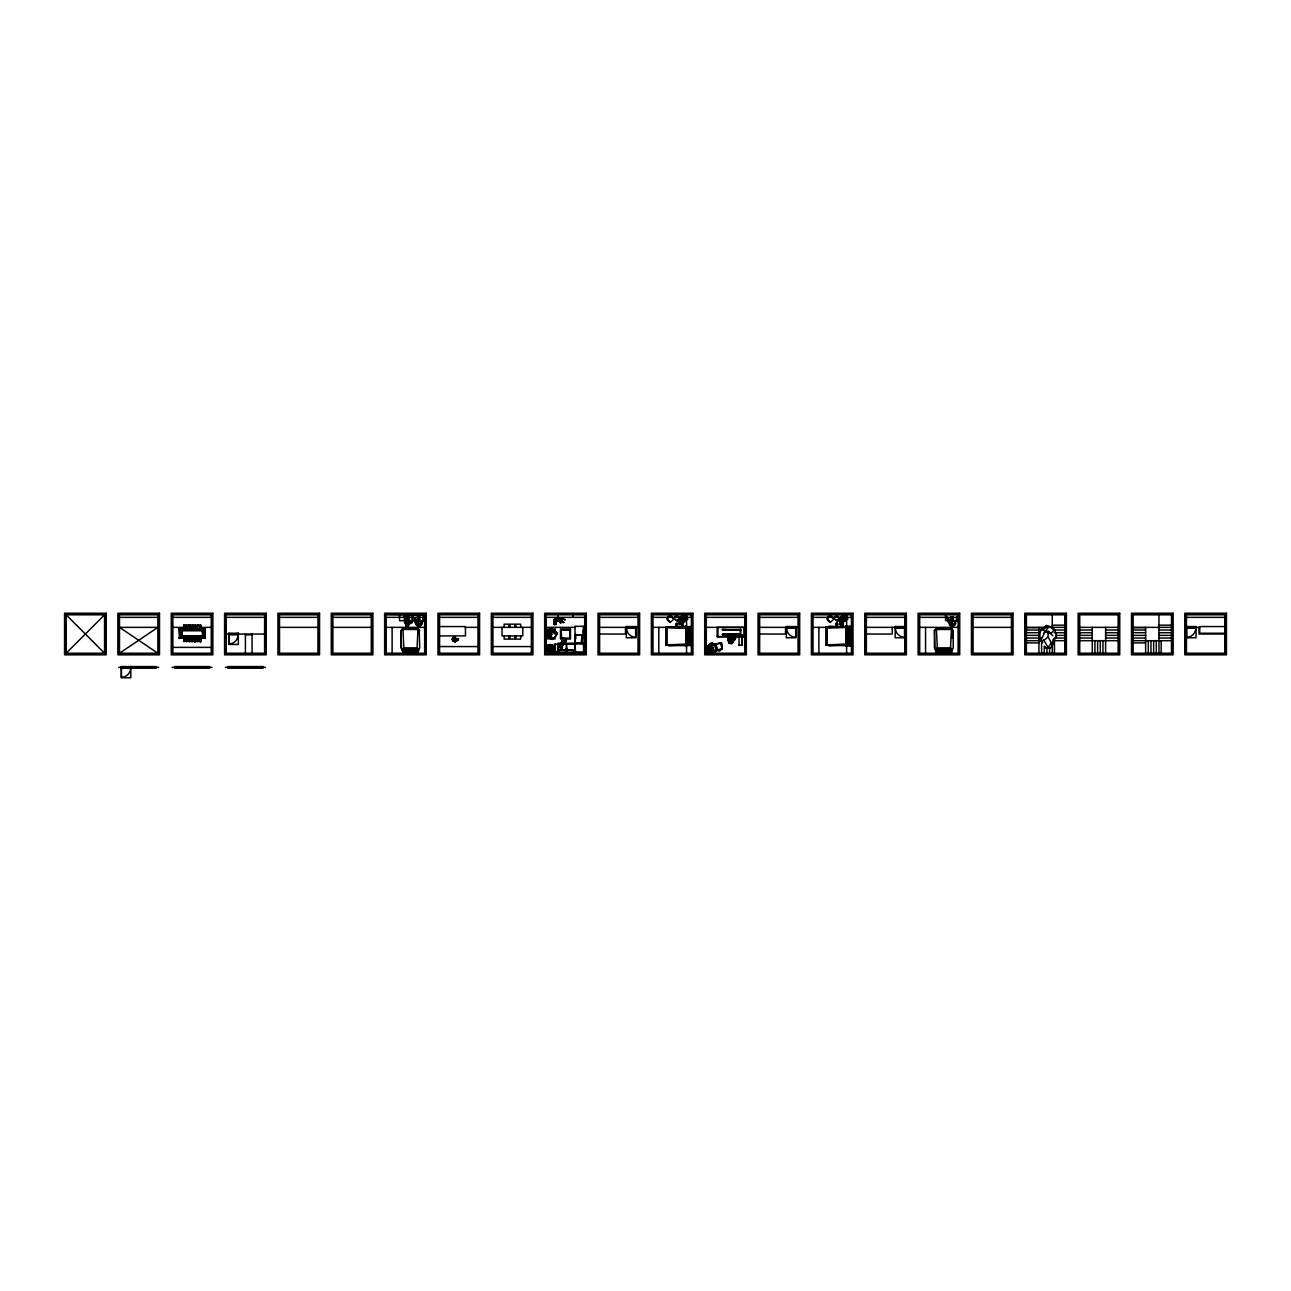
<?xml version="1.0" encoding="UTF-8"?>
<svg xmlns="http://www.w3.org/2000/svg" width="1291" height="1291" viewBox="0 0 1291 1291"><rect width="100%" height="100%" fill="white"/><g stroke="black" fill="none" stroke-linecap="round" stroke-linejoin="round"><path stroke-width="1.5" d="M184.5 636.705C182.66 641.449 190.245 641.449 188.405 636.705M190.374 636.705C188.518 641.449 196.119 641.449 194.263 636.705M194.989 636.398L194.796 641.627L194.263 640.191C195.635 630.218 193.811 652.165 194.828 636.398M195.716 625.005L195.538 628.588L195.877 625.005M196.232 636.705C194.392 641.449 201.977 641.449 200.137 636.705M200.863 636.398L200.67 641.627L200.137 640.191C201.509 630.218 199.685 652.165 200.686 636.398M417.848 653.246L417.09 648.211L403.825 648.211L402.776 651.665L400.936 647.662L400.936 630.637L402.921 628.104L417.994 628.104L419.22 630.621L418.946 634.414M578.11 643.515L575.076 643.451L575.076 634.978L584.323 635.204L584.242 643.563L579.643 643.547M573.559 651.955L583.532 651.955L583.532 643.451L575.028 643.402L581.708 643.354L581.886 634.962L581.289 643.305L582.37 643.354L582.37 635.059M951.322 653.246L951.322 651.777M740.631 630.186L740.405 629.346L740.405 634.769M550.983 630.686L549.998 628.975M553.484 638.755L551.709 639.19L548.078 635.075L546.351 634.994L547.239 631.477L550.902 628.604L551.499 629.443C553.177 630.992 552.629 633.946 556.566 634.188M741.922 634.962L741.922 645.258L742.115 634.962M665.785 627.152L665.785 644.967L669.416 645.936L691.347 644.838L685.892 645.903L685.892 626.216L691.347 627.281L685.892 628.055C674.854 629.12 649.308 626.087 680.405 626.829M689.781 626.216L691.347 627.281M728.108 639.303L728.689 642.353C726.655 631.089 730.69 653.085 733.385 639.013L728.818 638.335L728.753 642.498L732.885 642.498L733.385 638.997L728.818 638.432L728.753 642.498M845.944 645.903L845.944 626.216L849.817 626.216L851.398 627.281L829.484 628.055L825.837 627.152L825.837 644.967L845.944 644.064L845.944 645.903L849.817 645.903L851.398 644.838L829.451 645.936L825.837 644.967M849.817 626.216L851.398 627.281M740.405 630.347L722.298 629.508L740.405 630.137M404.519 620.664L404.567 619.712M708.146 646.484L714.504 644.064L716.166 650.793C706.209 654.924 715.424 647.065 715.036 652.181C710.502 656.151 708.049 644.758 711.083 644.871C704.87 643.128 711.438 655.618 708.953 651.051A40.941 40.053 76.1 0 1 708.017 647.194L707.387 645.774L708.856 646.743A29.338 22.544 76.1 0 1 709.921 651.051C710.792 652.504 707.968 653.311 708.824 651.503A46.702 27.773 76.1 0 1 707.678 646.856L707.113 645.968L706.79 647.033A51.688 50.204 76.1 0 0 707.952 651.745C729.705 656.28 702.837 629.766 712.471 651.923M561.327 645.145L560.1 645.661L560.004 647.469L561.698 645.839M184.177 628.959L185.549 626.167L188.066 626.474L188.728 628.959L189.922 629.056L190.697 626.474L192.327 626.103L193.94 626.474L194.586 628.959L202.719 629.056M188.696 636.624L188.696 639.093L186.453 640.53L184.21 639.093L184.21 636.624M194.554 636.624L194.57 639.093L192.327 640.53L190.067 639.093L190.084 636.624M561.214 637.851L569.718 638.27L569.718 629.734L561.182 629.734L561.601 638.238M569.718 629.734L561.214 629.734M575.028 643.402L575.028 626.313L583.564 626.313L583.564 634.849L575.028 634.849M583.532 626.361L583.532 635.834M583.532 643.451L557.97 643.467L557.857 652.649L566.507 652.665M560.084 646.759C559.132 648.243 563.086 646.646 560.1 645.661M189.132 636.398L188.647 640.191L186.453 641.74L184.242 640.255L183.774 636.398L183.984 641.74L183.951 636.398M546.981 649.034L546.722 646.21L548.191 644.903L550.402 645.871L551.79 644.596L553.855 647.872L553.694 650.68L550.337 652.746L547.094 650.906L546.722 646.21L551.79 644.596L552.451 647.307L553.855 647.872L551.192 650.729L548.336 651.874L546.981 649.034L545.641 649.647L546.674 647.792M558.18 652.713L558.115 649.809L566.442 650.277L558.067 650.115L558.148 643.563M561.569 641.756L561.085 644.241L562.763 642.934L562.118 640.546L561.617 643.079L562.118 640.546L562.15 642.111L566.426 640.352L564.135 641.901L565.377 640.239L564.425 641.078L564.619 642.256L566.426 640.352L564.748 640.933L562.65 645.629L559.778 645.726L562.198 642.273L558.696 645.516L559.019 647.081L561.875 648.55L561.779 646.856C554.807 641.934 562.957 652.068 561.779 646.856M557.97 651.955L557.97 643.451L574.963 643.483L575.044 652.665L566.717 652.713L566.652 649.809L574.979 650.277L566.588 650.115L566.507 643.467L566.491 651.842M733.336 639.739L732.82 642.192C732.755 638.254 734.934 638.416 732.885 642.498M406.003 625.425L405.148 622.972M561.746 620.681L560.568 622.956C557.276 618.55 564.054 623.295 561.052 619.422L560.552 618.147M566.442 651.858L566.555 648.034M195.942 636.624L195.78 640.788L200.589 640.788M557.438 620.729L554.033 623.714L553.887 619.825L555.146 618.502L561.407 618.518L560.197 618.615M562.456 648.308L562.101 644.871L561.875 648.55M709.84 645.903C709.953 644.612 715.795 655.279 709.405 651.632M406.213 615.533L406.875 616.953L407.924 615.936M404.519 620.438L404.39 619.825A4.874 4.874 0 0 0 404.406 618.857L404.373 618.728A2.55 2.55 0 0 1 404.357 618.099M184.5 628.927C183.241 625.377 189.664 625.377 188.405 628.927M190.374 628.927C189.115 625.377 195.522 625.377 194.263 628.927M196.232 628.927C194.973 625.377 201.396 625.377 200.137 628.927M409.634 617.372L409.634 617.421A3.05 3.05 0 0 1 409.441 618.389L409.392 618.47M715.408 651.197C719.636 649.631 709.905 649.793 711.567 652.843M1045.468 646.888L1045.113 648.179L1050.6 647.872L1054.021 642.837L1051.374 642.837L1048.018 636.834L1048.292 631.299L1044.855 631.896L1043.418 633.962M183.822 638.044L184.5 639.916C183.903 644.758 183.532 634.059 184.968 641.046L187.937 641.046L188.954 636.398M406.536 622.488L406.552 622.375A2.76 2.76 0 0 0 404.68 622.633L404.858 622.827M556.954 621.149L553.758 620.455L554.791 618.647M676.452 625.231L676.597 624.763A1.694 1.694 0 0 1 675.806 625.183L675.629 624.15A2.146 2.146 0 0 1 676.048 623.456M418.252 621.939L418.316 620.858M687.361 617.776L687.393 618.163A2.082 2.082 0 0 1 687.683 619.551M731.739 635.817L731.674 636.737A2.647 2.647 0 0 0 731.707 637.754M847.396 617.776L847.219 618.228A3.534 3.534 0 0 1 846.234 619.277L844.459 618.922L844.895 616.727M951.79 620.955L951.725 621.875A2.647 2.647 0 0 0 951.757 622.778L952.225 623.375A2.905 2.905 0 0 1 952.629 624.376L952.209 624.521M454.351 637.98L453.48 637.48L453.189 641.143L455.11 639.933L453.189 641.143M952.145 619.599L952.048 619.164A2.13 2.13 0 0 1 951.87 618.486L951.903 618.486M406.213 614.968L408.908 614.371A2.082 2.082 0 0 1 410.183 614.968M681.842 624.844L681.842 624.602A7.439 7.439 0 0 0 681.567 622.972L681.374 622.52M841.893 624.844L841.861 624.457A7.439 7.439 0 0 0 841.603 622.972L841.409 622.52M547.981 635.091L546.997 635.753L546.819 634.446L549.175 629.459L552.032 629.024L549.046 632.445M554.468 633.074L557.196 633.381L552.726 630.234M566.216 652.73L566.297 649.744M574.753 652.73L574.834 649.744M952.145 638.206L952.693 630.621L951.467 628.104L936.395 628.104L934.49 630.621L934.942 647.662L936.395 653.246M418.671 622.052L418.671 622.004A1.63 1.63 0 0 1 418.736 621.391M679.373 624.844L679.405 624.57A2.517 2.517 0 0 1 679.599 623.779L679.631 623.747M732.094 637.028L732.094 636.979A1.63 1.63 0 0 1 732.142 636.35M839.408 624.844L839.44 624.505A2.534 2.534 0 0 1 839.666 623.747M952.145 622.052L952.145 622.004A1.63 1.63 0 0 1 952.193 621.391M713.342 644.693L712.858 643.37L709.485 644.403C710.163 648.679 717.409 642.628 710.357 645.371M409.667 615.985L409.537 615.226M558.6 620.664L557.034 620.229L559.326 620.584C559.681 618.728 561.052 623.392 563.86 622.488L561.698 620.568L562.327 618.696L561.02 618.373L565.28 619.825L562.327 618.696M683.213 621.245L683.488 621.213M843.055 621.278L844.136 621.1M685.15 616.194L684.698 616.033A2.146 2.146 0 0 0 681.519 616.162C675.613 618.034 683.681 626.135 685.569 620.229A2.146 2.146 0 0 0 685.65 617.195L684.537 615.985M844.572 616.081A2.146 2.146 0 0 0 841.554 616.162L839.392 619.018L843.249 622.343L843.184 624.715L843.184 622.359L845.605 620.229A2.146 2.146 0 0 0 845.702 617.195L845.185 616.194M452.673 638.674L453.561 640.659L455.739 641.433L455.19 637.221L453.996 636.818L451.931 639.384L454.835 641.998L457.547 639.965L453.996 636.818L451.931 639.384M456.804 639.981L458.531 638.771L457.272 640.401L453.722 637.238L455.19 637.221M557.615 621.052L560.94 620.858L563.86 622.488L561.585 621.536L562.473 619.325M709.437 651.777L710.244 652.278L708.533 645.435M561.843 647.872L563.037 642.353L564.425 641.078L564.619 642.256M715.65 644.548C728.899 635.85 718.797 663.009 715.65 644.548L721.072 643.208M708.872 647.695L707.065 647.888L709.066 647.404M709.663 650.164L707.791 650.874L709.808 650.374M841.603 618.341L841.619 618.211A2.179 2.179 0 0 0 842.603 620.261M715.488 650.987C717.36 650.051 715.795 643.967 713.826 644.209M729.512 642.289L728.124 639.432M184.968 641.046L184.161 638.577M187.937 625.586L188.873 628.588L188.405 626.716C189.019 621.52 189.438 633.494 187.937 625.586L184.968 625.586L183.822 628.588L183.984 624.892L183.806 628.588L183.984 625.005L184.032 628.588L184.855 625.36L186.453 624.892L188.05 625.36L189.035 628.491L187.97 625.925L186.453 625.715M190.826 641.046L189.745 638.141L190.713 641.272L192.327 641.74L193.924 641.272L194.957 638.044L193.811 641.046L191.649 641.433L189.648 636.398L189.842 641.74L189.809 636.398M193.811 625.586L194.747 628.588L194.263 626.716C194.941 621.697 195.167 632.816 193.811 625.586L190.826 625.586L189.68 628.588L190.89 626.054L193.021 625.602M200.379 639.916L197.507 641.433L195.603 638.141L195.716 641.74L195.893 638.577M200.476 628.055L199.669 625.586L197.507 625.199L195.764 628.588L197.475 624.941L199.782 625.36L200.831 628.588L200.67 624.892L200.767 628.491L199.718 625.925L198.185 625.554L196.668 625.925L195.603 628.491M1052.278 645.177L1052.94 640.029L1056.603 635.914L1054.602 629.508L1049.115 626.522L1041.111 629.12C1038.577 637.076 1038.948 646.178 1048.018 636.834M836.536 622.649L836.729 623.182M184.855 641.272L183.871 638.141M190.713 641.272L189.745 638.141M194.602 628.055C194.07 619.841 195.57 632.719 194.263 626.442L193.037 624.941L190.713 625.36C188.97 634.72 189.761 620.551 190.374 626.442L189.89 628.588L190.003 624.892L190.035 628.055M200.137 640.191L200.831 638.044L199.782 641.272L197.475 641.692L195.603 638.141M404.422 615.613L406.407 614.355L405.245 614.758M561.94 648.421L562.376 645.355M456.256 640.933L454.545 641.24L453.431 639.884L456.256 640.933L458.531 638.771M454.69 637.786L452.318 639.626C454.142 642.079 458.547 642.063 456.207 638.771L457.272 640.401L454.69 637.786L452.996 639.674L454.674 639.561L453.06 639.255L453.609 640.53L454.19 639.836M404.858 619.502L405.39 619.309A2.033 2.033 0 0 0 405.39 618.631L405.358 618.567M417.09 648.211L417.994 628.104M937.508 648.098L937.508 650.325L950.418 650.325L951.467 628.104M196.587 641.272L195.506 636.398L195.716 641.627L195.683 636.398M405.374 619.373L405.39 619.341A2.179 2.179 0 0 0 407.649 619.486M189.035 638.141C188.002 646.872 189.761 634.091 187.97 640.707L184.92 640.707L187.873 640.578L188.744 638.577M184.161 628.055L185.743 625.602M189.099 628.588L188.922 624.892L188.744 628.055M190.035 638.577L189.842 641.74L189.68 638.044M685.892 645.903L685.892 626.216M418.671 619.664L418.574 619.164A2.13 2.13 0 0 1 418.413 618.486L418.429 618.486M559.584 618.76L560.601 619.519L559.632 620.793L561.456 621.326L560.568 622.956L558.648 619.519M200.137 626.716C201.025 621.052 200.573 633.106 200.379 626.442M554.033 623.714L554.63 624.812L554.614 621.875M417.429 623.166L417.413 623.085A2.921 2.921 0 0 1 417.38 622.068L417.574 621.407A16.008 16.008 0 0 1 417.929 620.261M730.835 638.125L730.819 638.061A2.921 2.921 0 0 1 730.787 637.028L730.98 636.382A16.008 16.008 0 0 1 731.174 635.753M950.886 623.166L950.87 623.085A2.921 2.921 0 0 1 950.854 622.068L951.047 621.407A16.008 16.008 0 0 1 951.402 620.261M184.016 628.588L184.5 626.442L187.147 625.602M188.647 639.916L189.083 638.044L188.922 641.627L188.405 640.191M551.677 638.625L547.303 635.14M423.141 618.357L423.319 617.292A2.824 2.824 0 0 0 423.222 616.646L423.238 616.646M423.045 618.712L422.98 619.002A1.727 1.727 0 0 0 422.98 619.615L422.851 620.196M407.294 625.425L407.343 626.458M559.891 645.322L562.65 645.629L561.988 646.759M555.566 621.391L554.372 623.924L556.211 624.489L553.758 622.101L553.855 620.616M189.745 628.491L191.617 625.602M194.893 638.141L193.844 640.707L190.794 640.707L193.747 640.578L194.602 638.577M200.767 638.141L199.718 640.707L196.668 640.707L199.605 640.578L200.476 638.577M676.758 622.02L678.275 620.358M836.81 622.02L838.311 620.358M195.893 628.055L196.765 626.054L199.605 626.054M559.745 646.404L561.617 646.662M421.415 623.456L421.366 622.778A12.7 12.7 0 0 0 419.607 620.568L418.268 620.422A8.763 8.763 0 0 0 416.089 622.52L416.17 623.876A12.7 12.7 0 0 0 418.268 625.683L419.123 625.748M954.888 623.456L954.807 622.73A12.7 12.7 0 0 0 953.081 620.568L951.725 620.422A8.763 8.763 0 0 0 949.563 622.52L949.643 623.876A12.7 12.7 0 0 0 951.725 625.683L952.58 625.748M682.358 616.34L682.6 617.598M842.394 616.34L842.652 617.598M708.081 646.323L711.163 644.984L710.066 645.145M714.698 650.664L715.036 652.181M717.586 650.486L715.94 643.789M720.475 642.676L722.121 649.373M561.617 643.079L565.442 641.385M732.965 642.353L733.288 639.981M551.37 652.391L553.694 650.68M408.489 618.437L408.392 620.939M557.196 633.381L555.324 636.77M561.036 645.678L560.084 646.565L561.036 645M561.746 647.743L561.165 646.081M456.998 639.11L454.835 641.998L456.546 640.433M402.921 628.104L403.825 648.211M709.243 647.017L712.099 647.856L709.324 646.839M936.395 628.104L937.298 648.211L936.249 651.665L934.41 647.662L934.49 630.621M836.439 623.182L836.181 623.44A2.146 2.146 0 0 0 835.68 624.15L835.826 625.102A1.694 1.694 0 0 0 836.584 624.812M561.182 621.681L559.326 620.584M710.179 645.032L715.246 644.467L713.665 644.144M1040.643 641.159L1044.855 631.896L1049.115 626.522L1047.921 627.523L1046.243 625.506L1039.077 632.025L1039.61 639.029M682.987 625.457L683.149 624.473L682.132 625.893M842.975 625.554L842.361 625.893M710.05 645.839L708.356 645.694M708.017 646.113L707.21 646M560.94 620.858L561.391 619.938M734.773 638.545L734.74 637.689A12.7 12.7 0 0 0 733.03 635.527M558.6 646.016L561.472 642.482L558.632 646.613L558.696 645.516L562.795 644.838L560.472 647.937M676.549 625.441L677.597 623.553M836.6 625.441L837.649 623.553M424.303 615.291L386.235 614.823L386.235 653.23L424.642 653.23L424.642 614.823M421.883 622.472A4.567 4.567 0 0 0 420.898 621.036L421.173 620.777M955.34 622.472A4.567 4.567 0 0 0 954.372 621.036L953.952 620.503M548.707 634.414L551.225 631.154L549.708 633.01M562.214 647.614L560.149 645.113L562.214 644.354L564.748 640.933M408.489 616.743L409.037 615.985A3.534 3.534 0 0 0 408.811 614.661L406.843 614.048M958.067 615.71L957.728 616.307A2.259 2.259 0 0 0 957.373 617.631L957.486 618.018A5.067 5.067 0 0 1 956.889 621.407M712.116 648.227C716.457 650.599 709.049 645.968 712.116 648.227C710.47 651.406 715.069 644.193 711.986 648.26M406.988 625.49L406.875 626.893M562.666 640.465L563.215 643.693L562.198 642.273M676.726 625.506L677.355 624.424M836.762 625.506L837.213 624.747M196.571 626.474L195.909 628.959L195.78 625.845L200.589 625.845L200.589 629.056L199.798 626.474L196.684 626.587M194.747 638.044L195.78 637.576L196.571 640.158L199.088 640.465L200.428 639.093L200.428 636.624M454.125 640.626L454.674 639.303L454.706 640.126M687.215 618.163L687.119 618.292A3.534 3.534 0 0 1 686.199 619.277L684.182 618.131M1043.564 629.718L1046.243 625.506L1053.391 627.62M547.239 631.477L547.933 630.395M556.792 634.591L553.145 639.061L551.241 639.093L548.11 635.898M411.974 623.101L412.071 622.278M679.776 620.906L679.679 621.036A2.76 2.76 0 0 0 678.243 619.777M839.876 620.826L839.747 621.003A2.76 2.76 0 0 0 838.295 619.777L839.037 619.083M549.111 635.64L552.58 632.057M732.594 642.692L730.819 640.691L729.092 642.95L730.561 640.497L732.546 642.95L731.093 640.497L729.06 642.692L730.98 640.191L732.449 642.789M1051.374 642.837L1048.098 647.549L1043.58 639.674M423.141 621.584L423.254 621.439A2.001 2.001 0 0 0 422.335 620.761L422.302 620.842M956.599 621.552L956.647 621.536A2.001 2.001 0 0 0 955.808 620.761L956.002 620.519M1039.481 639.949L1041.304 637.415M559.019 645.823L559.019 647.469L558.745 645.597L562.36 647.727L560.004 647.469M454.545 641.24L455.352 641.288L452.947 638.964L455.61 638.722L454.626 637.641M679.921 623.989L679.744 624.424A3.276 3.276 0 0 1 681.083 624.812M839.957 623.989L839.779 624.424A3.276 3.276 0 0 1 841.135 624.812M179.433 638.141L179.433 628.572L205.043 628.572L205.043 638.141L179.046 637.786C180.159 642.628 180.143 624.053 179.046 628.959L179.836 637.109M205.043 628.572L204.043 629.637M683.036 622.375L685.15 619.68M843.071 622.375L845.185 619.68A1.759 1.759 0 0 0 845.024 617.437L844.346 616.759A1.759 1.759 0 0 0 842.022 616.63L839.392 618.712M560.149 645.113L561.763 643.128L559.326 645.516L560.94 644.467M681.858 621.729L682.842 620.584M841.893 621.729L844.007 620.277M681.874 617.921L681.906 617.873A2.033 2.033 0 0 1 681.341 618.357L680.89 618.05M841.926 617.889L841.958 617.873A2.033 2.033 0 0 1 841.393 618.357L840.99 618.082M711.89 651.568L710.276 652.294M563.07 643.515L564.506 641.869M546.819 634.446L547.239 635.479M548.191 644.903L548.675 648.13L550.337 646.258L552.451 647.307L550.337 646.258M710.211 646.033L709.485 644.403L712.858 643.37M1054.602 629.508L1050.809 633.687L1048.292 631.299L1052.956 635.769M712.261 648.55L710.26 650.729L712.374 648.485M683.165 617.13L683.133 617.163A2.34 2.34 0 0 0 683.778 615.855L684.214 615.888M836.019 623.989L837.391 623.343M678.049 620.003L678.985 619.083M680.309 621.358L679.873 622.036A3.34 3.34 0 0 0 680.438 622.665L680.873 622.891M840.312 621.391L839.908 622.036A3.34 3.34 0 0 0 840.489 622.665L840.925 622.891M678.259 619.793L678.695 619.357A11.764 11.764 0 0 1 679.179 618.905M66.148 653.23L104.555 614.823L104.555 653.23L66.148 653.23L66.148 614.823L104.555 614.823M416.848 623.973L416.815 624.005A2.824 2.824 0 0 0 417.283 623.424M950.241 624.053L950.321 623.973A2.824 2.824 0 0 0 950.757 623.424M416.493 624.311L416.557 624.263A9.892 9.892 0 0 0 418.123 626.022M419.995 620.955L420.043 620.906A9.876 9.876 0 0 1 421.673 622.601M733.401 635.93L733.449 635.882A9.876 9.876 0 0 1 735.095 637.56M950.015 624.263L949.966 624.311A9.892 9.892 0 0 0 951.596 626.022M953.452 620.955L953.516 620.906A9.876 9.876 0 0 1 955.146 622.601M1053.956 639.771L1056.409 637.431M681.099 617.276L681.196 617.195A2.55 2.55 0 0 1 681.68 616.791M409.247 623.166L409.295 623.117A2.921 2.921 0 0 1 409.715 622.778M413.685 617.953L413.459 617.889A3.018 3.018 0 0 0 413.427 618.389L413.604 618.954M947.158 617.953L946.932 617.889A3.018 3.018 0 0 0 946.9 618.389L947.078 618.954M560.068 620.358L560.601 619.519M681.616 619.115L681.551 618.97A3.453 3.453 0 0 0 681.261 618.389L681.277 618.373M681.454 619.26L680.583 620.019A4.115 4.115 0 0 0 679.841 620.777M841.49 619.26L840.635 620.019A4.115 4.115 0 0 0 839.876 620.777M841.651 619.115L841.603 618.97A3.453 3.453 0 0 0 841.296 618.389L841.312 618.373M950.257 620.793L950.628 621.729M740.631 629.346L740.631 634.769L722.298 634.607L740.405 633.768M685.569 618.341L684.101 618.115L684.843 616.727M845.605 618.341L844.12 618.018M204.64 629.637L205.43 628.959C204.381 624.037 204.349 642.628 205.43 637.786L204.043 637.109L205.043 638.141M840.812 622.972L840.667 622.956A3.098 3.098 0 0 1 839.892 622.278L839.892 622.214M561.327 646.226L560.488 647.598M419.656 625.199L419.591 625.247A1.969 1.969 0 0 1 418.978 625.409L418.93 625.425M408.214 617.146L406.939 616.904M559.632 620.793L561.988 621.052M679.356 618.712L681.987 616.63A1.759 1.759 0 0 1 684.311 616.759L684.972 617.437A1.759 1.759 0 0 1 685.101 619.745M563.134 642.676L560.94 644.37L562.214 644.354M845.621 620.487L845.444 620.6A3.05 3.05 0 0 1 844.54 621.019L844.459 621.019M685.569 620.487L685.392 620.6A3.05 3.05 0 0 1 684.504 621.019L684.488 621.003M680.018 618.26L680.325 617.856A4.874 4.874 0 0 0 681.099 617.292M840.054 618.26L840.36 617.856A4.874 4.874 0 0 0 841.151 617.292A2.55 2.55 0 0 1 841.732 616.791M119.498 653.23L157.905 653.23L157.905 614.823L119.498 614.823L119.498 653.23L157.905 627.361M410.07 621.229L410.102 621.213A2.34 2.34 0 0 1 408.666 621.6L409.215 621.939A7.439 7.439 0 0 1 410.554 622.601L410.877 622.811M408.521 621.358L408.666 621.261A3.228 3.228 0 0 1 409.683 620.842L409.892 620.826M685.295 616.388L687.345 617.55L686.344 616.307M845.347 616.388L847.396 617.598L846.444 616.34M554.372 620.858L554.372 623.924M683.697 615.339L685.908 616.162L684.666 615.42M452.318 639.626L453.157 639.126M455.933 640.998L457.111 640.304M709.953 652.326L708.807 652.471M844.492 615.355L846.041 616.21L843.701 615.355M681.309 618.357L681.341 618.341A2.179 2.179 0 0 0 682.568 620.261M418.332 620.39L419.962 620.213L419.769 616.646L417.251 616.775L417.445 620.277M574.802 643.563L574.979 650.277M548.675 648.13L551.58 646.694M712.438 651.745L711.89 651.955M416.073 624.699L416.396 624.586A1.775 1.775 0 0 0 416.59 625.183A4.551 4.551 0 0 0 417.994 626.216M452.996 639.674L453.867 639.239L453.899 640.207M728.931 643.128C737.774 642.127 726.3 641.901 729.496 643.176M406.584 625.893L405.907 625.764M949.337 624.699L949.773 624.521A1.775 1.775 0 0 0 950.063 625.183A4.551 4.551 0 0 0 951.467 626.216M706.887 646.549L707.871 646.113M951.87 620.342L953.42 620.213L953.242 616.646L950.725 616.775L950.918 620.277M408.553 624.118L408.731 624.037A2.598 2.598 0 0 0 409.215 624.618L409.392 624.796M556.711 632.59L552.5 631.089M551.822 651.116L552.209 650.325L548.723 649.486M454.432 640.062L453.302 640.336L453.48 637.48M557.502 618.938L554.307 619.922M456.062 640.901L458.208 640.126L457.208 639.594M716.134 650.519L711.325 651.568L715.02 651.051M407.085 624.376L407.165 624.344A2.308 2.308 0 0 1 407.649 624.231L407.73 624.231M717.183 636.673L744.665 636.673L717.183 636.673L717.183 627.394L744.665 627.394M552.209 650.325L547.094 650.906M709.792 645.355L712.922 644.225M683.956 620.277L683.068 620.535M408.408 622.585L408.295 622.601A3.34 3.34 0 0 1 407.44 622.714L407.262 622.649M825.837 627.152L829.451 626.167L840.441 626.829M556.954 621.407L558.212 621.084M555.743 618.663L557.373 618.244M728.818 638.432C742.196 637.544 720.491 639.755 730.819 637.915M715.262 644.451L710.163 644.951M716.989 649.954L722.411 648.615M454.271 638.287L455.368 638.722L454.9 637.189L457.079 639.594L455.658 639.787M709.969 652.245L711.131 651.293M712.099 651.89L711.47 651.197L714.843 650.777M553.904 648.566L550.789 648.13L551.564 649.583M547.029 647.211L548.417 646.985M714.617 644.322L710.163 645.903M559.245 647.275L560.778 646.388M549.272 634.962L551.935 634.607M732.836 638.335L729.205 638.416L729.125 642.256L729.576 638.706L732.078 638.706L732.53 642.256M454.835 639.142L454.965 640.223L453.141 639.4M691.347 644.838L689.781 645.903M851.398 644.838L849.817 645.903M952.387 625.425L952.451 625.425A1.969 1.969 0 0 0 953.032 625.328M708.259 652.133L709.34 652.068M582.37 643.354L584.323 643.225M575.076 634.978L579.675 635.027M733.353 639.4L732.449 639.416L733.53 639.303M561.052 619.422L561.924 619.422M689.878 644.838L689.878 627.281M545.641 649.647L548.578 650.374L547.529 648.243M385.428 614.29L424.917 614.29L424.917 620.697L399.565 620.697L399.565 614.29M118.691 617.356L158.712 617.356M172.042 617.356L212.047 617.356M225.392 617.356L265.397 617.356M278.743 617.356L318.748 617.356M332.094 617.356L372.098 617.356M385.428 617.356L425.449 617.356M438.779 617.356L478.783 617.356M492.129 617.356L532.134 617.356M545.48 617.356L585.485 617.356M598.814 617.356L638.835 617.356M652.165 617.356L692.186 617.356M705.515 617.356L745.52 617.356M758.866 617.356L798.871 617.356M812.217 617.356L852.221 617.356M865.551 617.356L905.572 617.356M918.902 617.356L958.906 617.356M972.252 617.356L1012.257 617.356M1185.638 617.356L1225.643 617.356M1052.278 625.167L1064.801 625.167M1158.963 625.167L1171.502 625.167M184.048 625.845L188.857 625.845L188.857 629.056M439.585 626.555L465.454 626.555L465.454 635.898L439.585 635.898M904.765 626.555L895.163 626.555L895.163 637.77L904.765 637.77M1186.445 626.555L1196.047 626.555L1196.047 637.77L1186.445 637.77M1224.852 626.555L1199.775 626.555L1199.775 633.236L1224.852 633.236M118.691 627.361L158.712 627.361M172.042 627.361L196.054 627.361M200.057 627.361L212.047 627.361M278.743 627.361L318.748 627.361M332.094 627.361L372.098 627.361M385.428 627.361L425.449 627.361M464.792 627.361L478.783 627.361M492.129 627.361L532.134 627.361M545.48 627.361L575.479 627.361M598.814 627.361L638.835 627.361M652.165 627.361L670.174 627.361M688.184 627.361L692.186 627.361M705.515 627.361L745.52 627.361M758.866 627.361L798.871 627.361M812.217 627.361L830.21 627.361M848.219 627.361L852.221 627.361M865.551 627.361L905.572 627.361M918.902 627.361L958.906 627.361M972.252 627.361L1012.257 627.361M1025.603 627.361L1045.597 627.361M1049.438 627.361L1064.801 627.361M1078.953 627.361L1118.958 627.361M1132.288 627.361L1171.502 627.361M1185.638 627.361L1199.646 627.361M1026.393 627.684L1038.932 627.684M1133.095 627.684L1145.633 627.684M626.296 628.168L635.898 628.168M685.924 628.184L691.379 628.168M786.332 628.168L795.934 628.168M845.976 628.184L851.415 628.168M895.163 628.168L904.765 628.168M1186.445 628.168L1196.047 628.168M179.046 628.959L205.43 628.959M181.918 629.056L184.048 629.056M687.893 628.927L690.33 628.927M847.945 628.927L850.382 628.927L850.091 643.547M417.864 629.475L403.05 629.475L400.936 630.637L401.469 647.662L402.921 651.665M722.298 629.718L740.405 629.524M951.322 629.475L936.524 629.475L934.41 630.637M1026.393 630.024L1038.932 630.024M1054.069 630.024L1064.801 630.024M1079.744 630.024L1092.283 630.024M1105.612 630.024L1118.151 630.024M1133.095 630.024L1145.633 630.024M1158.963 630.024L1171.502 630.024M1026.393 632.703L1038.932 632.703M1054.069 632.703L1064.801 632.703M1079.744 632.703L1092.283 632.703M1105.612 632.703L1118.151 632.703M1133.095 632.703L1145.633 632.703M1158.963 632.703L1171.502 632.703M225.392 634.026L265.397 634.026M598.814 634.026L625.49 634.026L625.49 627.361M740.405 633.978L723.008 633.768M758.866 634.026L785.541 634.026L785.541 627.361M865.551 634.026L892.226 634.026L892.226 627.361M1225.643 634.026L1198.984 634.026L1198.984 627.361M740.405 634.397L722.298 634.607M228.733 634.833L238.335 634.833M245.403 634.833L252.068 634.833M1026.393 635.366L1038.932 635.366M1055.86 635.366L1064.801 635.366M1079.744 635.366L1092.283 635.366M1105.612 635.366L1118.151 635.366M1133.095 635.366L1145.633 635.366M1158.963 635.366L1171.502 635.366M179.046 637.786L205.43 637.786M181.918 637.576L184.048 637.576M188.873 638.044L189.922 637.576L189.922 640.788L194.715 640.788L194.715 637.576M200.605 638.044L202.719 637.576M1026.393 638.028L1038.932 638.028M1055.86 638.028L1064.801 638.028M1079.744 638.028L1092.283 638.028M1105.612 638.028L1118.151 638.028M1133.095 638.028L1145.633 638.028M1158.963 638.028L1171.502 638.028M729.576 639.416L732.078 639.416M195.99 640.191L196.7 641.046M1026.393 640.691L1041.595 640.691M1054.069 640.691L1064.801 640.691M1079.744 640.691L1118.151 640.691M1133.095 640.691L1171.502 640.691M184.048 640.788L188.857 640.788L188.857 637.576M729.576 641.03L732.078 641.03M1026.393 642.886L1038.932 642.886M1133.095 642.886L1145.633 642.886M687.893 643.547L690.33 643.547M847.945 643.547L850.382 643.547M685.924 643.854L688.7 643.854L688.7 628.184M845.976 643.854L848.752 643.854L848.752 628.184M575.608 644.177L554.275 644.177L554.275 652.713L576.69 652.713M670.416 645.226L691.379 645.226M738.742 645.129L742.309 645.129L742.309 635.995M830.452 645.226L851.415 645.226M438.779 646.565L478.783 646.565M492.129 646.565L532.134 646.565M172.849 647.372L211.256 647.372M937.298 648.211L950.563 648.211L951.693 651.665L953.21 647.662L953.21 630.637L951.532 628.265M404.035 649.502L416.961 649.502M937.508 649.502L950.418 649.502M404.035 650.148L416.961 650.148M937.508 650.148L950.418 650.148M558.067 650.777L566.346 650.777M566.604 650.777L574.882 650.777M404.341 651.18L416.202 651.18M937.815 651.18L949.676 651.18M404.341 651.697L417.864 651.777M559.035 651.648L555.34 651.648L555.34 644.177M937.815 651.697L949.676 651.697M417.848 652.213L403.05 651.777M951.322 652.213L936.524 651.777M438.779 653.23L478.783 653.23M492.129 653.23L532.134 653.23M118.691 667.366L158.712 667.366M172.042 667.366L212.047 667.366M225.392 667.366L265.397 667.366M121.225 668.173L156.179 668.173L156.179 666.576L121.225 666.576L121.225 677.775L130.827 677.775L130.827 666.576M195.554 638.044L196.232 640.191M830.323 622.391L833.905 619.018L831.275 616.63A1.759 1.759 0 0 0 828.951 616.759L828.273 617.437A1.759 1.759 0 0 0 828.144 619.745L830.323 622.391L827.692 620.229A2.146 2.146 0 0 1 827.596 617.195L828.709 616.081A2.146 2.146 0 0 1 831.743 616.162L833.873 618.583M419.22 630.621L419.736 647.662L418.219 651.665L417.864 648.405L403.05 648.405L403.066 653.246M558.793 646.646L560.278 645.903M579.627 634.865L584.323 635.204M558.002 617.84L559.536 617.905M407.633 622.827L407.601 622.827A3.098 3.098 0 0 0 408.585 622.682L408.747 622.52M192.327 625.715L193.844 625.925M548.013 634.688L546.351 634.22M670.207 622.391L673.837 619.099L671.707 616.162A2.146 2.146 0 0 0 668.673 616.081L667.56 617.195A2.146 2.146 0 0 0 667.641 620.229L670.207 622.391L668.109 619.745A1.759 1.759 0 0 1 668.238 617.437L668.916 616.759A1.759 1.759 0 0 1 671.223 616.63L673.87 618.728M730.835 638.254L732.449 638.416L732.53 642.16M560.568 621.052L561.456 620.342M951.386 625.312L950.499 625.07L951.967 625.441M417.848 624.634A2.743 2.743 0 0 0 418.268 625.312L418.51 625.441M949.563 619.987L949.773 620.019A3.131 3.131 0 0 1 950.354 620.148L950.45 620.18M414.814 618.292L414.927 618.405A5.713 5.713 0 0 1 415.75 619.454L416.299 620.019A3.131 3.131 0 0 1 416.88 620.148L416.977 620.18M735.047 635.914L735.596 635.817A2.001 2.001 0 0 1 736.596 636.447M840.619 623.747L840.699 623.763A2.921 2.921 0 0 1 841.216 623.892M680.583 623.747L680.647 623.763A2.921 2.921 0 0 1 681.164 623.892M552.742 639.432L551.241 639.093M406.116 622.762L406.181 622.778A3.244 3.244 0 0 0 406.923 622.859M418.671 624.505L419.172 624.376A2.905 2.905 0 0 0 418.784 623.343L418.332 622.778A2.647 2.647 0 0 1 418.268 621.939M406.165 619.551L406.116 619.535A3.453 3.453 0 0 0 405.374 619.406M844.249 615.888L843.878 615.775A2.34 2.34 0 0 1 843.33 617.163M550.724 644.709L549.756 644.435L553.5 646.759M561.44 621.552L560.02 620.906L560.568 622.956M560.31 621.003L560.407 621.358M840.731 625.425L842.039 625.877L841.248 625.586M1047.824 632.8L1041.111 629.12M548.255 645.226L550.402 645.871M406.875 627.668L407.44 627.797A1.694 1.694 0 0 0 407.666 627.039L407.601 625.57M842.7 623.263L842.652 623.246A2.34 2.34 0 0 1 841.522 622.343L841.78 622.133A3.228 3.228 0 0 1 842.733 622.698L842.862 622.859M947.368 618.55L948.369 619.648M413.895 618.55L414.895 619.648M681.583 622.084L681.745 622.133A3.228 3.228 0 0 1 682.697 622.698L682.826 622.859M409.005 622.181L410.748 622.94M562.408 643.015L562.65 641.901M453.625 638.012L455.368 638.722M665.785 644.967L685.892 644.064L685.892 645.71L667.173 644.838L667.173 627.281L685.892 626.409L686.102 627.281M456.304 639.432L457.547 639.965M551.854 637.883L553.113 638.416L550.031 635.382M548.336 651.874L550.337 652.746M454.965 640.223L454.109 638.819L454.948 639.19M556.486 632.203L551.499 629.443M709.13 646.92L711.938 648.26M406.439 619.051L406.342 619.002A3.115 3.115 0 0 1 405.777 618.647M733.982 635.801L734.321 636.011A4.567 4.567 0 0 1 735.289 637.447M406.6 618.905L406.326 618.744A4.422 4.422 0 0 1 405.729 618.341L405.519 618.147M844.346 619.825L844.266 619.777A2.614 2.614 0 0 1 842.458 617.727L842.361 617.986A4.422 4.422 0 0 0 842.394 618.76L842.442 619.115M684.295 619.825L684.23 619.777A2.614 2.614 0 0 1 682.423 617.727L682.326 617.986A4.422 4.422 0 0 0 682.342 618.76L682.39 619.115M409.053 619.825L411.99 622.149L408.989 619.777M550.902 628.604L551.903 629.459M553.613 621.181L555.856 622.682M119.498 627.361L157.905 653.23M678.308 622.746L678.388 622.795A2.308 2.308 0 0 1 678.776 623.117L678.808 623.182M680.615 622.956L680.664 622.988A3.098 3.098 0 0 1 679.857 622.278L679.857 622.214M407.972 627.378L407.359 625.586M180.466 629.637L179.433 628.572M555.146 622.456L556.211 624.489M713.261 644.871L712.68 643.58M948.336 618.324L948.482 618.47A5.713 5.713 0 0 1 949.224 619.454L949.53 619.938M575.044 643.015L575.463 651.939M66.148 614.823L104.555 653.23M951.822 625.393L951.757 625.409A2.743 2.743 0 0 1 951.306 624.634M1040.659 640.304L1042.757 642.886M949.627 624.295L949.547 624.15A13.507 13.507 0 0 0 948.917 623.166A30.242 30.242 0 0 1 948.32 622.262L947.691 621.278M416.154 624.295L416.105 624.199A13.507 13.507 0 0 0 415.444 623.166L415.347 623.004A30.242 30.242 0 0 1 414.847 622.262L414.217 621.278M418.058 628.265L419.736 630.637M728.753 637.98L728.866 638.125A30.242 30.242 0 0 1 728.253 637.238L727.624 636.253M406.681 627.523L406.617 627.41A2.146 2.146 0 0 1 406.294 626.603L406.294 626.232M729.06 635.785L730.512 638.028M950.563 623.069L949.789 621.842M416.928 621.407L417.041 621.568A13.894 13.894 0 0 1 416.606 620.874L416.509 620.697A21.043 21.043 0 0 0 416.251 620.277L416.154 620.1M417.074 623.02L415.073 619.938M949.595 621.568L948.546 619.938M949.369 619.696L949.724 620.277A21.043 21.043 0 0 1 949.982 620.697L950.079 620.874A13.894 13.894 0 0 0 950.402 621.407M193.924 625.36L194.893 628.491M199.669 625.586L200.621 628.588M946.497 616.662A3.228 3.228 0 0 0 946.723 617.146L946.916 617.55M413.039 616.662A3.228 3.228 0 0 0 413.249 617.146L413.443 617.55M407.714 614.677L407.908 615.565M409.069 623.94L409.408 624.247A3.276 3.276 0 0 1 410.393 623.392M839.037 620.955L839.085 621.068A3.244 3.244 0 0 0 839.457 621.713M678.985 620.955L679.034 621.068A3.244 3.244 0 0 0 679.421 621.713M847.364 618.018L847.445 618.163A2.082 2.082 0 0 1 847.719 619.551M707.662 645.79L708.42 647.566M555.195 624.602L555.146 623.505M951.257 619.277L951.273 619.325A2.421 2.421 0 0 1 951.499 620.035M417.784 619.277L417.816 619.325A2.421 2.421 0 0 1 418.026 620.035M841.264 622.956L841.7 624.763M681.358 623.44L681.648 624.715M729.35 638.416L729.512 637.48A8.763 8.763 0 0 1 730.996 635.914M956.679 616.582L956.696 616.646A2.824 2.824 0 0 1 956.792 617.292L956.437 619.099A1.727 1.727 0 0 0 956.453 619.615M406.552 622.294L406.455 621.972A4.115 4.115 0 0 1 406.278 620.987L406.213 619.97M709.679 646.291L710.857 651.084M707.274 648.582L707.678 650.164M561.714 617.986L561.972 619.002M846.138 627.281L845.944 626.409L827.224 627.281L827.224 644.838L845.944 645.71L845.944 626.216M842.216 619.018L842.216 618.97A3.115 3.115 0 0 1 842.135 618.26M682.181 619.018L682.164 618.97A3.115 3.115 0 0 1 682.084 618.26M406.536 626.103L406.665 626.99M423.981 617.792L424.013 618.018A5.067 5.067 0 0 1 423.416 621.407M404.583 621.859L404.599 621.955A11.764 11.764 0 0 1 404.535 621.374M561.085 646.807L561.23 648.098M709.146 650.535L709.308 652.439M566.394 648.066L566.442 650.277M575.157 635.14L575.173 643.273M1195.773 626.555L1195.773 628.168A9.069 9.069 0 0 1 1186.703 637.238L1186.703 626.555M1161.158 640.691L1161.158 653.23M1158.963 614.823L1158.963 653.23M1156.3 640.691L1156.3 653.23M1153.638 640.691L1153.638 653.23M1150.959 640.691L1150.959 653.23M1148.296 640.691L1148.296 653.23M1145.633 627.361L1145.633 653.23M1105.612 627.361L1105.612 653.23M1102.95 640.691L1102.95 653.23M1100.287 640.691L1100.287 653.23M1097.624 640.691L1097.624 653.23M1094.946 640.691L1094.946 653.23M1092.283 627.361L1092.283 653.23M1054.457 640.691L1054.457 653.23M1052.278 614.823L1052.278 629.056M1052.278 644.274L1052.278 653.23M1049.599 647.856L1049.599 653.23M1046.936 647.856L1046.936 653.23M1044.274 646.065L1044.274 653.23M1041.595 642.482L1041.595 653.23M1038.932 627.361L1038.932 653.23M951.467 653.246L951.322 648.405L936.524 648.405L936.524 653.246M949.676 650.486L949.676 652.1L949.676 649.76L937.815 649.76L937.815 652.1M925.566 627.361L925.566 653.23M904.507 626.555L904.507 637.238A9.069 9.069 0 0 1 895.438 628.168L895.438 626.555M849.575 628.927L849.688 643.547M847.445 628.184L847.445 643.854M846.622 614.823L846.622 626.264M846.622 645.226L846.622 653.23M818.881 627.361L818.881 653.23M795.676 626.555L795.676 637.238A9.069 9.069 0 0 1 786.606 628.168L786.606 626.555M743.906 627.652L743.906 636.415M739.13 645.08L738.936 634.962M717.941 627.652L717.941 636.415M690.04 628.927L690.04 643.547M689.523 628.927L689.523 643.547M687.409 628.184L687.409 643.854M686.57 614.823L686.57 626.264M686.57 645.226L686.57 653.23M658.83 627.361L658.83 653.23M635.624 626.555L635.624 637.238A9.069 9.069 0 0 1 626.555 628.168L626.555 626.555M584.339 629.233L584.339 638.835M583.258 630.298L583.258 635.898M575.802 634.026L575.802 638.835M572.946 614.032L572.946 617.356M558.019 614.032L558.019 617.356M531.343 653.23L531.343 614.823L492.92 614.823L492.92 653.23M522.807 627.361L522.807 635.898L502.005 635.898L502.005 627.361M520.676 627.361L520.676 624.166L515.867 624.166L515.867 627.361M520.676 635.898L520.676 639.093L515.867 639.093L515.867 635.898M514.802 627.361L514.802 624.166L509.993 624.166L509.993 627.361M514.802 635.898L514.802 639.093L509.993 639.093L509.993 635.898M508.928 627.361L508.928 624.166L504.135 624.166L504.135 627.361M508.928 635.898L508.928 639.093L504.135 639.093L504.135 635.898M477.993 653.23L477.993 614.823L439.585 614.823L439.585 653.23M417.977 649.163L417.994 653.246M416.961 648.098L416.961 650.325L404.035 650.325L404.035 648.098M416.202 650.486L416.202 652.1L416.202 649.76L404.341 649.76L404.341 652.1M412.103 614.29L412.103 620.697M392.109 627.361L392.109 653.23M252.068 634.026L252.068 654.037M245.403 634.026L245.403 654.037M238.06 633.236L238.06 634.833A9.069 9.069 0 0 1 228.991 643.902L228.991 633.236M194.715 629.056L194.715 625.845L189.922 625.845L189.922 629.056M130.569 666.576L130.569 668.173A9.069 9.069 0 0 1 121.499 677.242L121.499 666.576M413.265 617.13A2.566 2.566 0 0 1 412.942 616.356M419.753 623.86A1.824 1.824 0 0 1 418.413 622.052M423.9 617.631A2.259 2.259 0 0 1 424.206 616.323M421.592 623.133A5.051 5.051 0 0 1 418.671 625.957M422.27 623.392A5.777 5.777 0 0 1 418.897 626.651M422.012 623.311A5.519 5.519 0 0 1 418.833 626.377M408.311 626.764A2.501 2.501 0 0 1 408.343 625.877M404.874 615.855A2.34 2.34 0 0 1 405.632 617.05M408.166 617.873A2.614 2.614 0 0 1 405.552 618.066M677.146 625.167A2.501 2.501 0 0 1 677.872 624.666M682.487 623.311A2.34 2.34 0 0 1 681.487 622.343M735.015 638.109A5.051 5.051 0 0 1 732.465 640.756M735.692 638.367A5.777 5.777 0 0 1 732.304 641.611M735.434 638.287A5.519 5.519 0 0 1 732.239 641.353M730.335 636.366A13.894 13.894 0 0 1 730.028 635.85M733.159 638.835A1.824 1.824 0 0 1 731.819 637.012M737.096 635.834A5.067 5.067 0 0 1 736.838 636.366M709.049 651.035A38.423 20.914 76.1 0 1 708.097 647.162M837.181 625.167A2.501 2.501 0 0 1 837.924 624.666M838.86 619.244A11.764 11.764 0 0 1 839.215 618.905M946.739 617.13A2.566 2.566 0 0 1 946.416 616.356M953.226 623.86A1.824 1.824 0 0 1 951.887 622.052M955.066 623.133A5.051 5.051 0 0 1 952.145 625.957M955.743 623.392A5.777 5.777 0 0 1 952.371 626.651M955.485 623.311A5.519 5.519 0 0 1 952.306 626.377M202.477 630.992L203.042 635.705L202.477 630.992M683.149 624.231L683.213 622.31L683.149 624.231M403.986 616.969L404.39 615.823L403.986 616.969M682.261 615.904L682.293 615.872M842.313 615.904L843.201 615.646L842.329 615.872M551.903 634.317L549.24 634.72L551.903 634.462M850.366 644.838L849.914 627.281L850.366 644.838M106.169 613.225L64.55 613.225L64.55 654.844L106.169 654.844L106.169 613.225M159.503 613.225L117.901 613.225L117.901 654.844L159.503 654.844L159.503 613.225M212.854 613.225L171.251 613.225L171.251 654.844L212.854 654.844L212.854 613.225M266.204 613.225L224.586 613.225L224.586 654.844L266.204 654.844L266.204 613.225M319.555 613.225L277.936 613.225L277.936 654.844L319.555 654.844L319.555 613.225M372.889 613.225L331.287 613.225L331.287 654.844L372.889 654.844L372.889 613.225M426.24 613.225L384.637 613.225L384.637 654.844L426.24 654.844L426.24 613.225M479.59 613.225L437.972 613.225L437.972 654.844L479.59 654.844L479.59 613.225M532.941 613.225L491.322 613.225L491.322 654.844L532.941 654.844L532.941 613.225M586.292 613.225L544.673 613.225L544.673 654.844L586.292 654.844L586.292 613.225M639.626 613.225L598.023 613.225L598.023 654.844L639.626 654.844L639.626 613.225M692.977 613.225L651.374 613.225L651.374 654.844L692.977 654.844L692.977 613.225M746.327 613.225L704.708 613.225L704.708 654.844L746.327 654.844L746.327 613.225M799.678 613.225L758.059 613.225L758.059 654.844L799.678 654.844L799.678 613.225M853.028 613.225L811.41 613.225L811.41 654.844L853.028 654.844L853.028 613.225M906.363 613.225L864.76 613.225L864.76 654.844L906.363 654.844L906.363 613.225M959.713 613.225L918.111 613.225L918.111 654.844L959.713 654.844L959.713 613.225M1013.064 613.225L971.445 613.225L971.445 654.844L1013.064 654.844L1013.064 613.225M1066.414 613.225L1024.796 613.225L1024.796 654.844L1066.414 654.844L1066.414 613.225M1119.749 613.225L1078.146 613.225L1078.146 654.844L1119.749 654.844L1119.749 613.225M1173.099 613.225L1131.497 613.225L1131.497 654.844L1173.099 654.844L1173.099 613.225M1226.45 613.225L1184.831 613.225L1184.831 654.844L1226.45 654.844L1226.45 613.225M105.362 614.032L65.357 614.032L65.357 654.037L105.362 654.037L105.362 614.032M158.712 614.032L118.691 614.032L118.691 654.037L158.712 654.037L158.712 614.032M212.047 614.032L172.042 614.032L172.042 654.037L212.047 654.037L212.047 614.032M265.397 614.032L225.392 614.032L225.392 654.037L265.397 654.037L265.397 614.032M318.748 614.032L278.743 614.032L278.743 654.037L318.748 654.037L318.748 614.032M372.098 614.032L332.094 614.032L332.094 654.037L372.098 654.037L372.098 614.032M425.449 614.032L385.428 614.032L385.428 654.037L425.449 654.037L425.449 614.032M478.783 614.032L438.779 614.032L438.779 654.037L478.783 654.037L478.783 614.032M532.134 614.032L492.129 614.032L492.129 654.037L532.134 654.037L532.134 614.032M585.485 614.032L545.48 614.032L545.48 654.037L585.485 654.037L585.485 614.032M638.835 614.032L598.814 614.032L598.814 654.037L638.835 654.037L638.835 614.032M692.186 614.032L652.165 614.032L652.165 654.037L692.186 654.037L692.186 614.032M745.52 614.032L705.515 614.032L705.515 654.037L745.52 654.037L745.52 614.032M798.871 614.032L758.866 614.032L758.866 654.037L798.871 654.037L798.871 614.032M852.221 614.032L812.217 614.032L812.217 654.037L852.221 654.037L852.221 614.032M905.572 614.032L865.551 614.032L865.551 654.037L905.572 654.037L905.572 614.032M958.906 614.032L918.902 614.032L918.902 654.037L958.906 654.037L958.906 614.032M1012.257 614.032L972.252 614.032L972.252 654.037L1012.257 654.037L1012.257 614.032M1065.608 614.032L1025.603 614.032L1025.603 654.037L1065.608 654.037L1065.608 614.032M1118.958 614.032L1078.953 614.032L1078.953 654.037L1118.958 654.037L1118.958 614.032M1172.309 614.032L1132.288 614.032L1132.288 654.037L1172.309 654.037L1172.309 614.032M1225.643 614.032L1185.638 614.032L1185.638 654.037L1225.643 654.037L1225.643 614.032M958.374 614.29L945.577 614.29L945.577 620.697L958.374 620.697L958.374 614.29M211.256 614.823L172.849 614.823L172.849 653.23L211.256 653.23L211.256 614.823M264.607 614.823L226.199 614.823L226.199 653.23L264.607 653.23L264.607 614.823M317.941 614.823L279.534 614.823L279.534 653.23L317.941 653.23L317.941 614.823M371.292 614.823L332.884 614.823L332.884 653.23L371.292 653.23L371.292 614.823M584.678 614.823L546.271 614.823L546.271 653.23L584.678 653.23L584.678 614.823M638.028 614.823L599.621 614.823L599.621 653.23L638.028 653.23L638.028 614.823M691.379 614.823L652.972 614.823L652.972 653.23L691.379 653.23L691.379 614.823M744.729 614.823L706.322 614.823L706.322 653.23L744.729 653.23L744.729 614.823M798.08 614.823L759.657 614.823L759.657 653.23L798.08 653.23L798.08 614.823M851.415 614.823L813.007 614.823L813.007 653.23L851.415 653.23L851.415 614.823M904.765 614.823L866.358 614.823L866.358 653.23L904.765 653.23L904.765 614.823M958.116 614.823L919.708 614.823L919.708 653.23L958.116 653.23L958.116 614.823M1011.466 614.823L973.059 614.823L973.059 653.23L1011.466 653.23L1011.466 614.823M1064.801 614.823L1026.393 614.823L1026.393 653.23L1064.801 653.23L1064.801 614.823M1118.151 614.823L1079.744 614.823L1079.744 653.23L1118.151 653.23L1118.151 614.823M1171.502 614.823L1133.095 614.823L1133.095 653.23L1171.502 653.23L1171.502 614.823M1224.852 614.823L1186.445 614.823L1186.445 653.23L1224.852 653.23L1224.852 614.823M635.898 626.555L626.296 626.555L626.296 637.77L635.898 637.77L635.898 626.555M795.934 626.555L786.332 626.555L786.332 637.77L795.934 637.77L795.934 626.555M570.477 629.024L560.472 629.024L560.472 639.029L570.477 639.029L570.477 629.024M555.162 629.233L546.626 629.233L546.626 638.835L555.162 638.835L555.162 637.77L547.691 637.77L547.691 630.298L555.162 630.298L555.162 629.233M202.429 630.411L182.096 630.411L182.096 636.318L202.429 636.318L202.429 630.411M202.735 630.621L181.741 630.621L181.741 636.108L202.735 636.108L202.735 630.621M182.047 630.992L181.45 635.705L182.047 630.992M238.335 633.236L228.733 633.236L228.733 644.435L238.335 644.435L238.335 633.236M209.513 666.576L174.575 666.576L174.575 668.173L209.513 668.173L209.513 666.576M262.864 666.576L227.926 666.576L227.926 668.173L262.864 668.173L262.864 666.576M455.142 641.224L453.125 639.803L455.142 641.224M680.89 625.49L680.89 625.49M675.532 619.841A2.13 2.13 0 0 0 678.743 617.986A2.13 2.13 0 0 0 675.532 616.146A2.13 2.13 0 0 0 675.532 619.841M835.584 619.841A2.13 2.13 0 0 0 838.779 617.986A2.13 2.13 0 0 0 835.584 616.146A2.13 2.13 0 0 0 835.584 619.841"/></g></svg>
